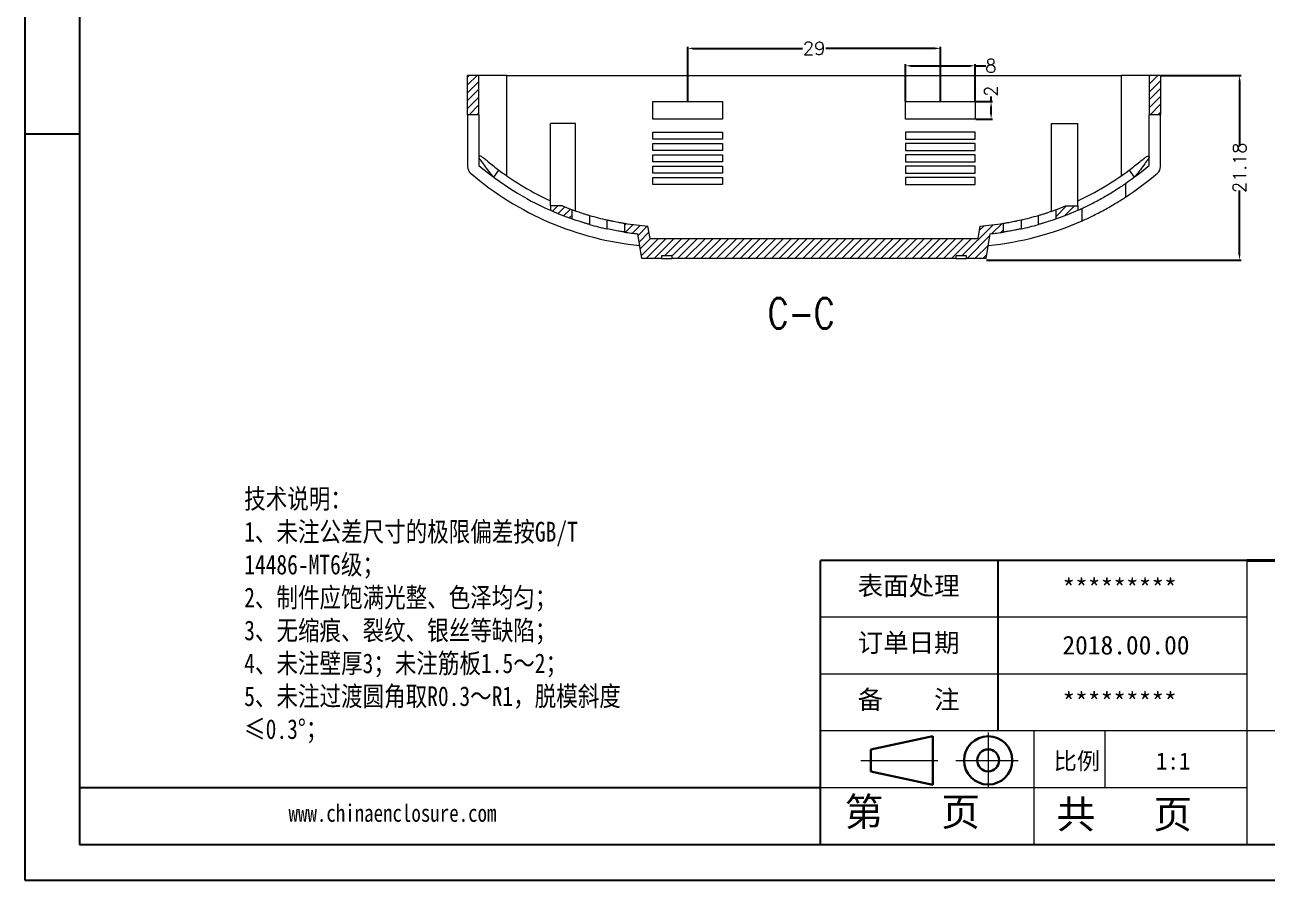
# Model space of a CAD drawing. Header units: inches. Extents: x 3160 to 3809, y 1126 to 1300.
# Drawn here: x 3160.4 to 3303, y 1128.8 to 1226.9 of the extents above; entities that cross this region are included whole.
import ezdxf

# ---------------------------------------------------------------- set-up
doc = ezdxf.new("R2010")
doc.units = ezdxf.units.IN
doc.header["$LTSCALE"] = 15
doc.linetypes.add('CENTER2', pattern=[28.575, 19.05, -3.175, 3.175, -3.175])
doc.layers.add('文字', color=81, linetype='Continuous')
for name, color, linetype, lineweight in [('粗实线', 7, 'Continuous', 30), ('细实线', 3, 'Continuous', 9), ('细点划线', 2, 'CENTER2', 9)]:
    doc.layers.add(name, color=color, linetype=linetype, lineweight=lineweight)
doc.styles.add('SLDTEXTSTYLE3', font='TXT', dxfattribs={"width": 0.75, "bigfont": 'bigfont'})
doc.styles.get("Standard").update_dxf_attribs({"font": 'txt', "bigfont": 'gbcbig.shx'})
doc.styles.add('宋体', font='', dxfattribs={"width": 0.8, "height": 3.5})
doc.styles.get('宋体').set_extended_font_data('SimSun')
doc.dimstyles.new('2', dxfattribs={"dimtxt": 1.5, "dimasz": 0.6, "dimexe": 0.18, "dimexo": 0.0625, "dimgap": 0.09, "dimtad": 0, "dimdsep": 46, "dimtxsty": 'Standard', "dimcen": 0, "dimclrd": 3, "dimclre": 3, "dimadec": 0, "dimazin": 2, "dimtfac": 1, "dimtofl": 0, "dimtmove": 0, "dimatfit": 3, "dimfxl": 1, "dimtolj": 1, "dimtzin": 0, "dimarcsym": 0})
pattern_1 = [(45, (-912.12724, -156.31246), (-0.44901281, 0.44901281), [])]

# ---------------------------------------------------------------- blocks, each defined once
blk = doc.blocks.new('SW_NOTE_4')
at = {"color": 0, "linetype": 'Continuous', "lineweight": 0, "insert": (22.23, 5.8), "char_height": 3.5, "attachment_point": 2, "style": 'SLDTEXTSTYLE3'}
blk.add_mtext('C-C', dxfattribs=at)
blk = doc.blocks.new('*D251')
at = {"color": 3, "lineweight": -2}
for p, q in [((3290.81, 1221.08), (3300, 1221.08)), ((3299.82, 1220.48), (3299.82, 1213.08)), ((3299.82, 1200.5), (3299.82, 1207.9)), ((3270.78, 1199.9), (3300, 1199.9))]:
    blk.add_line(p, q, dxfattribs=at)
at = {"color": 3}
for points in [[(3299.72, 1220.48), (3299.92, 1220.48), (3299.82, 1221.08)], [(3299.72, 1200.5), (3299.92, 1200.5), (3299.82, 1199.9)]]:
    blk.add_solid(points, dxfattribs=at)
at = {"layer": 'Defpoints', "color": 0}
for p in [(3290.75, 1221.08), (3299.82, 1221.08), (3270.72, 1199.9)]:
    blk.add_point(p, dxfattribs=at)
at = {"color": 0, "insert": (3299.82, 1210.49), "char_height": 1.5, "attachment_point": 5, "rotation": 90}
blk.add_mtext('\\A1;21.18', dxfattribs=at)
blk = doc.blocks.new('*D252')
at = {"color": 3, "lineweight": -2}
for p, q in [((3236.5, 1218.14), (3236.5, 1224.37)), ((3237.1, 1224.19), (3249.66, 1224.19)), ((3264.9, 1224.19), (3252.34, 1224.19)), ((3265.5, 1218.14), (3265.5, 1224.37))]:
    blk.add_line(p, q, dxfattribs=at)
at = {"color": 3}
for points in [[(3237.1, 1224.29), (3237.1, 1224.09), (3236.5, 1224.19)], [(3264.9, 1224.29), (3264.9, 1224.09), (3265.5, 1224.19)]]:
    blk.add_solid(points, dxfattribs=at)
at = {"layer": 'Defpoints', "color": 0}
for p in [(3265.5, 1224.19), (3236.5, 1218.08), (3265.5, 1218.08)]:
    blk.add_point(p, dxfattribs=at)
at = {"color": 0, "insert": (3251, 1224.19), "char_height": 1.5, "attachment_point": 5}
blk.add_mtext('\\A1;29', dxfattribs=at)
blk = doc.blocks.new('*D253')
at = {"color": 3, "lineweight": -2}
for p, q in [((3261.5, 1218.14), (3261.5, 1222.37)), ((3262.1, 1222.19), (3268.9, 1222.19)), ((3269.5, 1218.14), (3269.5, 1222.37)), ((3269.5, 1222.19), (3270.7, 1222.19))]:
    blk.add_line(p, q, dxfattribs=at)
at = {"color": 3}
for points in [[(3262.1, 1222.29), (3262.1, 1222.09), (3261.5, 1222.19)], [(3268.9, 1222.29), (3268.9, 1222.09), (3269.5, 1222.19)]]:
    blk.add_solid(points, dxfattribs=at)
at = {"layer": 'Defpoints', "color": 0}
for p in [(3269.5, 1222.19), (3261.5, 1218.08), (3269.5, 1218.08)]:
    blk.add_point(p, dxfattribs=at)
at = {"color": 0, "insert": (3271.29, 1222.19), "char_height": 1.5, "attachment_point": 5}
blk.add_mtext('\\A1;8', dxfattribs=at)
blk = doc.blocks.new('*D254')
at = {"color": 3, "lineweight": -2}
for p, q in [((3269.56, 1218.08), (3271.49, 1218.08)), ((3271.31, 1218.08), (3271.31, 1218.68)), ((3271.31, 1216.68), (3271.31, 1217.48)), ((3269.56, 1216.08), (3271.49, 1216.08))]:
    blk.add_line(p, q, dxfattribs=at)
at = {"color": 3}
for points in [[(3271.21, 1217.48), (3271.41, 1217.48), (3271.31, 1218.08)], [(3271.21, 1216.68), (3271.41, 1216.68), (3271.31, 1216.08)]]:
    blk.add_solid(points, dxfattribs=at)
at = {"layer": 'Defpoints', "color": 0}
for p in [(3269.5, 1218.08), (3271.31, 1218.08), (3269.5, 1216.08)]:
    blk.add_point(p, dxfattribs=at)
at = {"color": 0, "insert": (3271.31, 1219.27), "char_height": 1.5, "attachment_point": 5, "rotation": 90}
blk.add_mtext('\\A1;2', dxfattribs=at)

msp = doc.modelspace()

# ---------------------------------------------------------------- hatches: boundary and pattern name
at = {"linetype": 'Continuous', "lineweight": 0}
h = msp.add_hatch(dxfattribs=at)
h.set_pattern_fill('ANSI31', color=4, scale=0.2, style=0)
h.set_pattern_definition(pattern_1)
h.paths.add_polyline_path([(3212.546, 1216.582), (3212.546, 1221.082), (3211.246, 1221.082), (3211.246, 1216.582)], flags=0)
h = msp.add_hatch(dxfattribs=at)
h.set_pattern_fill('ANSI31', color=4, scale=0.2, style=0)
h.set_pattern_definition(pattern_1)
h.paths.add_polyline_path([(3290.746, 1216.582), (3290.746, 1221.082), (3289.446, 1221.082), (3289.446, 1216.582)], flags=0)
h = msp.add_hatch(dxfattribs=at)
h.set_pattern_fill('ANSI31', color=4, scale=0.2, style=0)
h.set_pattern_definition(pattern_1)
edge = h.paths.add_edge_path(flags=0)
edge.add_line((3222.127, 1206.109), (3220.746, 1206.109))
edge.add_line((3220.746, 1206.109), (3220.746, 1205.609))
edge.add_arc((3234.41, 1236.415), 33.7, 246.07927, 250.653)
edge.add_line((3223.246, 1204.618), (3223.246, 1205.679))
edge.add_arc((3234.41, 1236.415), 32.7, 247.93696, 250.03662, ccw=False)
h = msp.add_hatch(dxfattribs=at)
h.set_pattern_fill('ANSI31', color=4, scale=0.2, style=0)
h.set_pattern_definition(pattern_1)
edge = h.paths.add_edge_path(flags=0)
edge.add_line((3281.246, 1205.609), (3281.246, 1206.109))
edge.add_line((3281.246, 1206.109), (3279.864, 1206.109))
edge.add_arc((3267.581, 1236.415), 32.7, 289.96338, 292.06304, ccw=False)
edge.add_line((3278.746, 1205.679), (3278.746, 1204.618))
edge.add_arc((3267.581, 1236.415), 33.7, 289.347, 293.92073)
h = msp.add_hatch(dxfattribs=at)
h.set_pattern_fill('ANSI31', color=4, scale=0.2, style=0)
h.set_pattern_definition(pattern_1)
edge = h.paths.add_edge_path(flags=0)
edge.add_line((3268.496, 1200.382), (3268.496, 1200.082))
edge.add_line((3268.496, 1200.082), (3270.746, 1200.082))
edge.add_line((3270.746, 1200.082), (3271.217, 1202.911))
edge.add_arc((3267.581, 1236.415), 33.7, 276.19397, 278.81513)
edge.add_line((3272.746, 1203.113), (3272.746, 1204.125))
edge.add_arc((3267.581, 1236.415), 32.7, 274.32764, 279.08696, ccw=False)
edge.add_line((3270.049, 1203.808), (3269.811, 1202.382))
edge.add_line((3269.811, 1202.382), (3232.18, 1202.382))
edge.add_line((3232.18, 1202.382), (3231.943, 1203.808))
edge.add_arc((3234.41, 1236.415), 32.7, 260.91304, 265.67236, ccw=False)
edge.add_line((3229.246, 1204.125), (3229.246, 1203.113))
edge.add_arc((3234.41, 1236.415), 33.7, 261.18487, 263.80603)
edge.add_line((3230.774, 1202.911), (3231.246, 1200.082))
edge.add_line((3231.246, 1200.082), (3233.496, 1200.082))
edge.add_line((3233.496, 1200.082), (3233.496, 1200.382))
edge.add_line((3233.496, 1200.382), (3234.696, 1200.382))
edge.add_line((3234.696, 1200.382), (3234.696, 1200.082))
edge.add_line((3234.696, 1200.082), (3267.296, 1200.082))
edge.add_line((3267.296, 1200.082), (3267.296, 1200.382))
edge.add_line((3267.296, 1200.382), (3268.496, 1200.382))

# ---------------------------------------------------------------- linework, layer by layer
for p, q in [((3160.449, 1299.953), (3160.449, 1128.767)), ((3166.714, 1295.878), (3166.714, 1132.843)), ((3166.714, 1214.36), (3160.449, 1214.36)), ((3160.449, 1208.02), (3160.449, 1128.767)), ((3300.659, 1165.45), (3251.748, 1165.45)), ((3251.748, 1132.843), (3251.748, 1165.45)), ((3272.128, 1145.886), (3272.128, 1165.45)), ((3251.748, 1139.364), (3166.714, 1139.364)), ((3166.714, 1132.843), (3398.48, 1132.843)), ((3160.449, 1128.767), (3402.556, 1128.767)), ((3160.449, 1128.767), (3272.535, 1128.767))]:
    msp.add_line(p, q)
at = {"color": 7, "linetype": 'Continuous', "lineweight": 15}
for p, q in [((3212.546, 1221.082), (3211.246, 1221.082)), ((3211.246, 1216.582), (3211.246, 1221.082)), ((3212.546, 1216.582), (3212.546, 1221.082)), ((3215.746, 1221.082), (3212.546, 1221.082)), ((3215.746, 1209.564), (3215.746, 1221.082)), ((3215.746, 1221.082), (3286.246, 1221.082)), ((3286.246, 1221.082), (3286.246, 1209.564)), ((3289.446, 1221.082), (3286.246, 1221.082)), ((3290.746, 1221.082), (3289.446, 1221.082)), ((3289.446, 1221.082), (3289.446, 1216.582)), ((3290.746, 1221.082), (3290.746, 1216.582)), ((3232.496, 1216.082), (3232.496, 1218.082)), ((3232.496, 1218.082), (3240.496, 1218.082)), ((3240.496, 1218.082), (3240.496, 1216.082)), ((3261.496, 1216.082), (3261.496, 1218.082)), ((3261.496, 1218.082), (3269.496, 1218.082)), ((3269.496, 1218.082), (3269.496, 1216.082)), ((3212.546, 1216.582), (3211.246, 1216.582)), ((3211.246, 1216.582), (3211.246, 1211.966)), ((3212.546, 1216.582), (3212.546, 1211.658)), ((3240.496, 1216.082), (3232.496, 1216.082)), ((3269.496, 1216.082), (3261.496, 1216.082)), ((3290.746, 1216.582), (3289.446, 1216.582)), ((3289.446, 1211.658), (3289.446, 1216.582)), ((3290.746, 1211.966), (3290.746, 1216.582)), ((3223.646, 1215.582), (3220.746, 1215.582)), ((3220.746, 1206.109), (3220.746, 1215.582)), ((3223.646, 1205.537), (3223.646, 1215.582)), ((3232.496, 1213.782), (3232.496, 1214.582)), ((3232.496, 1214.582), (3240.496, 1214.582)), ((3240.496, 1214.582), (3240.496, 1213.782)), ((3269.496, 1214.582), (3261.496, 1214.582)), ((3261.496, 1214.582), (3261.496, 1213.782)), ((3269.496, 1213.782), (3269.496, 1214.582)), ((3278.246, 1205.502), (3278.246, 1215.582)), ((3278.246, 1215.582), (3281.246, 1215.582)), ((3281.246, 1206.109), (3281.246, 1215.582)), ((3240.496, 1213.782), (3232.496, 1213.782)), ((3232.496, 1212.482), (3232.496, 1213.282)), ((3232.496, 1213.282), (3240.496, 1213.282)), ((3240.496, 1213.282), (3240.496, 1212.482)), ((3261.496, 1213.782), (3269.496, 1213.782)), ((3269.496, 1213.282), (3261.496, 1213.282)), ((3261.496, 1213.282), (3261.496, 1212.482)), ((3269.496, 1212.482), (3269.496, 1213.282)), ((3211.246, 1211.966), (3211.246, 1210.632)), ((3212.546, 1211.658), (3212.546, 1210.77)), ((3240.496, 1212.482), (3232.496, 1212.482)), ((3232.496, 1211.182), (3232.496, 1211.982)), ((3232.496, 1211.982), (3240.496, 1211.982)), ((3240.496, 1211.982), (3240.496, 1211.182)), ((3261.496, 1212.482), (3269.496, 1212.482)), ((3269.496, 1211.982), (3261.496, 1211.982)), ((3261.496, 1211.982), (3261.496, 1211.182)), ((3269.496, 1211.182), (3269.496, 1211.982)), ((3289.446, 1210.77), (3289.446, 1211.658)), ((3290.746, 1210.632), (3290.746, 1211.966)), ((3214.246, 1209.413), (3214.844, 1210.214)), ((3240.496, 1211.182), (3232.496, 1211.182)), ((3232.496, 1209.882), (3232.496, 1210.682)), ((3232.496, 1210.682), (3240.496, 1210.682)), ((3240.496, 1210.682), (3240.496, 1209.882)), ((3261.496, 1211.182), (3269.496, 1211.182)), ((3269.496, 1210.682), (3261.496, 1210.682)), ((3261.496, 1210.682), (3261.496, 1209.882)), ((3269.496, 1209.882), (3269.496, 1210.682)), ((3287.147, 1210.214), (3287.746, 1209.413)), ((3240.496, 1209.882), (3232.496, 1209.882)), ((3232.496, 1208.582), (3232.496, 1209.382)), ((3232.496, 1209.382), (3240.496, 1209.382)), ((3240.496, 1209.382), (3240.496, 1208.582)), ((3261.496, 1209.882), (3269.496, 1209.882)), ((3269.496, 1209.382), (3261.496, 1209.382)), ((3261.496, 1209.382), (3261.496, 1208.582)), ((3269.496, 1208.582), (3269.496, 1209.382)), ((3240.496, 1208.582), (3232.496, 1208.582)), ((3261.496, 1208.582), (3269.496, 1208.582)), ((3286.746, 1208.694), (3286.746, 1207.128)), ((3222.127, 1206.109), (3220.746, 1206.109)), ((3220.746, 1206.109), (3220.746, 1205.609)), ((3279.864, 1206.109), (3281.246, 1206.109)), ((3281.246, 1206.109), (3281.246, 1205.609)), ((3223.246, 1204.618), (3223.246, 1205.679)), ((3225.246, 1205.025), (3225.246, 1203.985)), ((3227.246, 1203.485), (3227.246, 1204.509)), ((3274.746, 1204.509), (3274.746, 1203.485)), ((3276.746, 1203.985), (3276.746, 1205.025)), ((3278.746, 1205.679), (3278.746, 1204.618)), ((3281.746, 1204.409), (3281.746, 1205.836)), ((3229.246, 1204.125), (3229.246, 1203.113)), ((3230.774, 1203.917), (3230.774, 1203.918)), ((3232.18, 1202.382), (3231.943, 1203.808)), ((3269.811, 1202.382), (3270.049, 1203.808)), ((3272.717, 1203.107), (3272.717, 1203.108)), ((3272.746, 1203.113), (3272.746, 1204.125)), ((3231.246, 1200.082), (3230.774, 1202.911)), ((3232.18, 1202.382), (3269.811, 1202.382)), ((3270.746, 1200.082), (3271.217, 1202.911)), ((3234.696, 1200.382), (3233.496, 1200.382)), ((3233.496, 1200.382), (3233.496, 1200.082)), ((3234.696, 1200.382), (3234.696, 1200.082)), ((3268.496, 1200.382), (3267.296, 1200.382)), ((3267.296, 1200.082), (3267.296, 1200.382)), ((3268.496, 1200.082), (3268.496, 1200.382)), ((3233.496, 1200.082), (3231.246, 1200.082)), ((3233.496, 1200.082), (3234.696, 1200.082)), ((3267.296, 1200.082), (3234.696, 1200.082)), ((3267.296, 1200.082), (3268.496, 1200.082)), ((3270.746, 1200.082), (3268.496, 1200.082))]:
    msp.add_line(p, q, dxfattribs=at)
for centre, radius, start, end in [((3212.246, 1210.632), 1, 180, 229.31539), ((3234.41, 1236.415), 33.7, 229.54913, 246.07927), ((3234.41, 1236.415), 32.7, 233.24813, 245.29968), ((3267.581, 1236.415), 32.7, 294.70032, 306.75187), ((3267.581, 1236.415), 33.7, 304.65803, 310.45087), ((3289.746, 1210.632), 1, 310.68461, 0), ((3234.41, 1236.415), 35, 229.31539, 264.40162), ((3267.581, 1236.415), 35, 303.19943, 310.68461), ((3234.41, 1236.415), 32.7, 247.93696, 250.03662), ((3267.581, 1236.415), 32.7, 289.96338, 292.06304), ((3234.41, 1236.415), 33.7, 246.07927, 250.653), ((3234.41, 1236.415), 32.7, 253.72443, 257.34409), ((3267.581, 1236.415), 32.7, 282.65591, 286.27557), ((3267.581, 1236.415), 33.7, 289.347, 293.92073), ((3267.581, 1236.415), 33.7, 293.92073, 294.85411), ((3234.41, 1236.415), 33.7, 254.22019, 257.72559), ((3234.41, 1236.415), 32.7, 260.91304, 265.67236), ((3234.41, 1236.415), 33.7, 261.18487, 263.80603), ((3267.581, 1236.415), 32.7, 274.32764, 279.08696), ((3267.581, 1236.415), 35, 275.59838, 293.87218), ((3267.581, 1236.415), 33.7, 276.19397, 278.81513), ((3267.581, 1236.415), 33.7, 282.27441, 285.77981)]:
    msp.add_arc(centre, radius, start, end, dxfattribs=at)
for points, knots in [([(3213.606, 1211.186), (3213.455, 1211.311), (3213.314, 1211.425), (3213.057, 1211.624), (3212.94, 1211.71), (3212.746, 1211.826), (3212.669, 1211.858), (3212.593, 1211.837), (3212.575, 1211.818), (3212.551, 1211.757), (3212.546, 1211.712), (3212.546, 1211.658)], [0, 0, 0, 0, 0.25, 0.25, 0.5, 0.5, 0.75, 0.75, 0.875, 0.875, 1, 1, 1, 1]), ([(3214.246, 1209.413), (3214.052, 1209.642), (3213.866, 1209.872), (3213.505, 1210.331), (3213.332, 1210.558), (3213.014, 1210.988), (3212.866, 1211.197), (3212.689, 1211.448), (3212.639, 1211.522), (3212.567, 1211.626), (3212.546, 1211.658), (3212.546, 1211.658)], [0, 0, 0, 0, 0.25, 0.25, 0.5, 0.5, 0.75, 0.75, 0.875, 0.875, 1, 1, 1, 1]), ([(3289.446, 1211.658), (3289.446, 1211.658), (3289.424, 1211.626), (3289.353, 1211.522), (3289.302, 1211.448), (3289.126, 1211.197), (3288.977, 1210.988), (3288.659, 1210.558), (3288.487, 1210.331), (3288.126, 1209.872), (3287.939, 1209.642), (3287.746, 1209.413)], [0, 0, 0, 0, 0.125, 0.125, 0.25, 0.25, 0.5, 0.5, 0.75, 0.75, 1, 1, 1, 1]), ([(3288.385, 1211.186), (3288.536, 1211.311), (3288.677, 1211.425), (3288.934, 1211.624), (3289.052, 1211.71), (3289.245, 1211.826), (3289.323, 1211.858), (3289.398, 1211.837), (3289.417, 1211.818), (3289.44, 1211.757), (3289.446, 1211.712), (3289.446, 1211.658)], [0, 0, 0, 0, 0.25, 0.25, 0.5, 0.5, 0.75, 0.75, 0.875, 0.875, 1, 1, 1, 1]), ([(3213.606, 1211.186), (3213.799, 1211.027), (3214.002, 1210.864), (3214.415, 1210.539), (3214.626, 1210.377), (3214.844, 1210.214)], [0, 0, 0, 0, 0.5, 0.5, 1, 1, 1, 1]), ([(3287.147, 1210.214), (3287.365, 1210.377), (3287.577, 1210.539), (3287.99, 1210.864), (3288.192, 1211.027), (3288.385, 1211.186)], [0, 0, 0, 0, 0.5, 0.5, 1, 1, 1, 1]), ([(3281.746, 1205.836), (3281.908, 1205.911), (3282.089, 1205.997), (3282.484, 1206.188), (3282.699, 1206.295), (3283.14, 1206.52), (3283.369, 1206.64), (3283.835, 1206.892), (3284.068, 1207.022), (3284.532, 1207.287), (3284.765, 1207.424), (3285.213, 1207.694), (3285.43, 1207.828), (3285.849, 1208.094), (3286.05, 1208.225), (3286.419, 1208.471), (3286.59, 1208.587), (3286.746, 1208.694)], [0, 0, 0, 0, 0.125, 0.125, 0.25, 0.25, 0.375, 0.375, 0.5, 0.5, 0.625, 0.625, 0.75, 0.75, 0.875, 0.875, 1, 1, 1, 1]), ([(3281.746, 1204.409), (3281.907, 1204.48), (3282.087, 1204.561), (3282.48, 1204.743), (3282.694, 1204.845), (3283.134, 1205.059), (3283.363, 1205.173), (3283.829, 1205.414), (3284.062, 1205.537), (3284.527, 1205.789), (3284.761, 1205.92), (3285.21, 1206.177), (3285.428, 1206.305), (3285.849, 1206.559), (3286.05, 1206.683), (3286.42, 1206.916), (3286.591, 1207.026), (3286.746, 1207.128)], [0, 0, 0, 0, 0.125, 0.125, 0.25, 0.25, 0.375, 0.375, 0.5, 0.5, 0.625, 0.625, 0.75, 0.75, 0.875, 0.875, 1, 1, 1, 1]), ([(3223.246, 1205.679), (3223.246, 1205.679), (3223.259, 1205.675), (3223.312, 1205.655), (3223.353, 1205.641), (3223.457, 1205.604), (3223.52, 1205.581), (3223.669, 1205.529), (3223.754, 1205.499), (3224.032, 1205.404), (3224.254, 1205.331), (3224.61, 1205.217), (3224.735, 1205.178), (3224.988, 1205.101), (3225.116, 1205.063), (3225.246, 1205.025)], [0, 0, 0, 0, 0.125, 0.125, 0.25, 0.25, 0.375, 0.375, 0.5, 0.5, 0.75, 0.75, 0.875, 0.875, 1, 1, 1, 1]), ([(3225.246, 1203.985), (3225.116, 1204.021), (3224.988, 1204.058), (3224.736, 1204.133), (3224.612, 1204.17), (3224.372, 1204.244), (3224.258, 1204.28), (3224.043, 1204.349), (3223.94, 1204.382), (3223.754, 1204.444), (3223.67, 1204.472), (3223.521, 1204.522), (3223.457, 1204.544), (3223.301, 1204.598), (3223.246, 1204.618), (3223.246, 1204.618)], [0, 0, 0, 0, 0.125, 0.125, 0.25, 0.25, 0.375, 0.375, 0.5, 0.5, 0.625, 0.625, 0.75, 0.75, 1, 1, 1, 1]), ([(3227.246, 1204.509), (3227.376, 1204.48), (3227.504, 1204.452), (3227.757, 1204.398), (3227.882, 1204.373), (3228.123, 1204.324), (3228.238, 1204.302), (3228.455, 1204.261), (3228.559, 1204.242), (3228.745, 1204.209), (3228.828, 1204.194), (3228.976, 1204.169), (3229.039, 1204.159), (3229.192, 1204.134), (3229.246, 1204.125), (3229.246, 1204.125)], [0, 0, 0, 0, 0.125, 0.125, 0.25, 0.25, 0.375, 0.375, 0.5, 0.5, 0.625, 0.625, 0.75, 0.75, 1, 1, 1, 1]), ([(3272.746, 1204.125), (3272.746, 1204.125), (3272.759, 1204.127), (3272.811, 1204.135), (3272.85, 1204.142), (3272.952, 1204.159), (3273.014, 1204.169), (3273.161, 1204.194), (3273.246, 1204.209), (3273.524, 1204.259), (3273.748, 1204.3), (3274.226, 1204.396), (3274.486, 1204.451), (3274.746, 1204.509)], [0, 0, 0, 0, 0.125, 0.125, 0.25, 0.25, 0.375, 0.375, 0.5, 0.5, 0.75, 0.75, 1, 1, 1, 1]), ([(3276.746, 1205.025), (3276.876, 1205.063), (3277.003, 1205.101), (3277.254, 1205.178), (3277.379, 1205.217), (3277.618, 1205.293), (3277.732, 1205.33), (3277.948, 1205.401), (3278.051, 1205.436), (3278.237, 1205.499), (3278.321, 1205.528), (3278.469, 1205.58), (3278.534, 1205.603), (3278.69, 1205.659), (3278.746, 1205.679), (3278.746, 1205.679)], [0, 0, 0, 0, 0.125, 0.125, 0.25, 0.25, 0.375, 0.375, 0.5, 0.5, 0.625, 0.625, 0.75, 0.75, 1, 1, 1, 1]), ([(3278.746, 1204.618), (3278.746, 1204.618), (3278.732, 1204.613), (3278.679, 1204.594), (3278.639, 1204.58), (3278.535, 1204.545), (3278.472, 1204.523), (3278.323, 1204.472), (3278.238, 1204.444), (3277.96, 1204.352), (3277.738, 1204.281), (3277.382, 1204.171), (3277.257, 1204.133), (3277.004, 1204.058), (3276.876, 1204.021), (3276.746, 1203.985)], [0, 0, 0, 0, 0.125, 0.125, 0.25, 0.25, 0.375, 0.375, 0.5, 0.5, 0.75, 0.75, 0.875, 0.875, 1, 1, 1, 1]), ([(3229.246, 1203.113), (3229.246, 1203.113), (3229.232, 1203.115), (3229.181, 1203.123), (3229.142, 1203.129), (3229.04, 1203.145), (3228.978, 1203.155), (3228.831, 1203.18), (3228.746, 1203.194), (3228.468, 1203.242), (3228.244, 1203.283), (3227.766, 1203.375), (3227.506, 1203.428), (3227.246, 1203.485)], [0, 0, 0, 0, 0.125, 0.125, 0.25, 0.25, 0.375, 0.375, 0.5, 0.5, 0.75, 0.75, 1, 1, 1, 1]), ([(3274.746, 1203.485), (3274.615, 1203.457), (3274.487, 1203.43), (3274.234, 1203.378), (3274.109, 1203.353), (3273.868, 1203.306), (3273.753, 1203.284), (3273.536, 1203.245), (3273.432, 1203.226), (3273.246, 1203.194), (3273.163, 1203.18), (3273.015, 1203.155), (3272.952, 1203.145), (3272.8, 1203.121), (3272.746, 1203.113), (3272.746, 1203.113)], [0, 0, 0, 0, 0.125, 0.125, 0.25, 0.25, 0.375, 0.375, 0.5, 0.5, 0.625, 0.625, 0.75, 0.75, 1, 1, 1, 1])]:
    msp.add_open_spline(points, degree=3, knots=knots, dxfattribs=at)
at = {"layer": '粗实线', "color": 7, "lineweight": 40}
msp.add_line((3398.48, 1165.45), (3300.659, 1165.45), dxfattribs=at)
at = {"layer": '粗实线', "color": 7}
for p, q in [((3264.637, 1145.276), (3257.512, 1143.765)), ((3264.637, 1145.276), (3264.637, 1139.691)), ((3257.512, 1143.765), (3257.512, 1141.245)), ((3257.512, 1141.245), (3264.637, 1139.691))]:
    msp.add_line(p, q, dxfattribs=at)
for radius in [2.77, 1.26]:
    msp.add_circle((3270.979, 1142.505), radius, dxfattribs=at)
at = {"layer": '细实线', "color": 7}
for p, q in [((3300.659, 1165.45), (3300.659, 1132.843)), ((3300.659, 1158.928), (3251.748, 1158.928)), ((3300.659, 1152.407), (3251.748, 1152.407)), ((3398.48, 1145.886), (3251.748, 1145.886)), ((3276.204, 1145.886), (3276.204, 1132.843)), ((3284.355, 1145.886), (3284.355, 1139.364)), ((3300.659, 1139.364), (3251.748, 1139.364))]:
    msp.add_line(p, q, dxfattribs=at)
at = {"layer": '细点划线', "color": 7}
for p, q in [((3270.979, 1145.694), (3270.979, 1139.364)), ((3256.376, 1142.505), (3265.183, 1142.505)), ((3267.274, 1142.505), (3274.434, 1142.505))]:
    msp.add_line(p, q, dxfattribs=at)

# ---------------------------------------------------------------- block references
at = {"color": 7, "linetype": 'Continuous', "lineweight": 0}
msp.add_blockref('SW_NOTE_4', (3227.301, 1189.749), dxfattribs=at)

# ---------------------------------------------------------------- texts
at = {"char_height": 2.14467, "width": 1218.92331, "attachment_point": 1}
for s, insert in [('{\\fSimHei|b0|i0|c134|p49;表面处理}', (3256.002, 1163.599)), ('{\\fSimHei|b0|i0|c134|p49;*********}', (3279.491, 1163.323)), ('{\\fSimHei|b0|i0|c134|p49;订单日期}', (3256.002, 1157.078)), ('{\\fSimHei|b0|i0|c134|p49;2018.00.00}', (3279.491, 1156.802)), ('{\\fSimHei|b0|i0|c134|p49;备    注}', (3256.002, 1150.556)), ('{\\fSimHei|b0|i0|c134|p49;*********}', (3279.491, 1150.281))]:
    msp.add_mtext(s, dxfattribs=dict(at, insert=insert))
at = {"layer": '文字', "color": 0, "attachment_point": 1, "style": '宋体'}
for s, insert, char_height, width in [('{\\H1.111x;技术说明：\\P1、未注公差尺寸的极限偏差按GB/T 14486-MT6级；\\P2、制件应饱满光整、色泽均匀；\\P3、无缩痕、裂纹、银丝等缺陷；\\P4、未注壁厚3；未注筋板1.5～2；\\P5、未注过渡圆角取R0.3～R1，脱模斜度≤0.3%%D；}', (3185.615, 1173.651), 2.03793, 45.90325), ('www.chinaenclosure.com', (3190.705, 1137.456), 1.99265, 35.00889)]:
    msp.add_mtext(s, dxfattribs=dict(at, insert=insert, char_height=char_height, width=width))
at = {"layer": '细实线', "color": 7, "attachment_point": 1}
for s, insert, char_height, width in [('{\\fSimSun|b0|i0|c134|p54;比例}', (3278.486, 1143.416), 1.95642, 8.58806), ('{\\fSimSun|b0|i0|c134|p54;1:1}', (3290.204, 1143.416), 1.95642, 8.58806), ('{\\fSimSun|b0|i0|c134|p54;第   页}', (3254.492, 1138.243), 3.26069, 24.45521), ('{\\fSimSun|b0|i0|c134|p54; 共   页}', (3276.603, 1137.966), 3.26069, 24.45521)]:
    msp.add_mtext(s, dxfattribs=dict(at, insert=insert, char_height=char_height, width=width))

# ---------------------------------------------------------------- dimensions: what is measured, and where the dimension line sits
dim = msp.add_linear_dim(base=(3265.496, 1224.192), p1=(3236.496, 1218.082), p2=(3265.496, 1218.082), dimstyle='2')
dim.commit()
dim.dimension.update_dxf_attribs({"geometry": '*D252', "text_midpoint": (3250.996, 1224.192)})
dim = msp.add_linear_dim(base=(3269.496, 1222.192), p1=(3261.496, 1218.082), p2=(3269.496, 1218.082), dimstyle='2')
dim.commit()
dim.dimension.update_dxf_attribs({"geometry": '*D253', "text_midpoint": (3271.285, 1222.192), "dimtype": 160})
for base, p1, p2, picture, middle in [((3299.823, 1221.082), (3270.715, 1199.899), (3290.746, 1221.082), '*D251', (3299.823, 1210.49)), ((3271.312, 1218.082), (3269.496, 1216.082), (3269.496, 1218.082), '*D254', (3271.312, 1219.272))]:
    dim = msp.add_linear_dim(base=base, p1=p1, p2=p2, angle=90, dimstyle='2')
    dim.commit()
    dim.dimension.update_dxf_attribs({"geometry": picture, "text_midpoint": middle})

doc.saveas('drawing.dxf')
